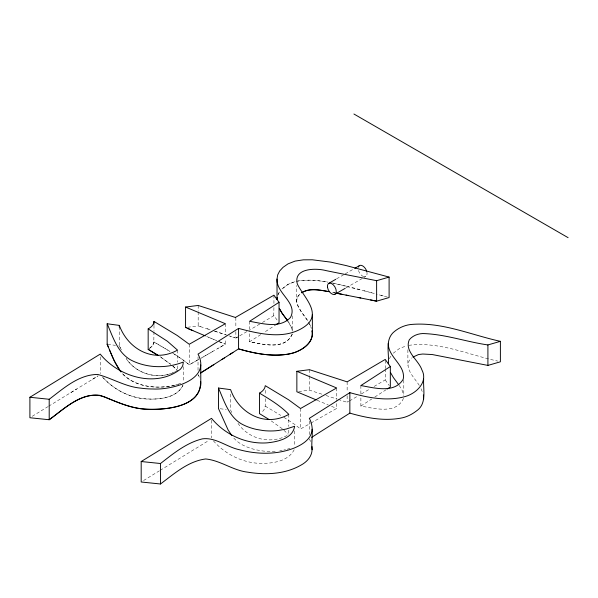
<?xml version="1.0" encoding="UTF-8"?>
<svg xmlns="http://www.w3.org/2000/svg" width="598" height="598" viewBox="0 0 598 598"><rect width="100%" height="100%" fill="white"/><g stroke="black" fill="none" stroke-linecap="round" stroke-linejoin="round"><path stroke-width="0.45" stroke-dasharray="2.99 2.24" d="M153.985 331.845L153.776 343.372L152.266 346.137L149.253 348.716M296.593 301.317L297.281 297.228L300.278 293.678C290.546 302.424 303.463 313.442 308 321.193L301.235 311.678L297.311 304.419L296.593 301.317L296.593 285.5M419.288 385.448C414.72 377.839 401.931 366.477 411.566 357.933M153.985 342.078L169.982 351.415L153.985 341.899L152.737 345.517L148.169 349.359M292.228 334.013C285.291 350.406 263.187 344.284 249.59 341.787L249.59 330.619M403.515 398.261C396.631 414.661 374.296 408.427 360.878 406.035L360.878 394.867M265.273 398.702C265.422 403.448 266.147 409.368 261.49 412.321M103.342 377.966C114.988 390.516 131.388 398.515 148.581 399.128C160.608 399.292 177.92 397.603 183.1 384.761M292.34 334.043C285.059 350.308 263.292 344.299 249.59 341.787L261.072 334.379M182.891 385.501C175.408 399.688 155.293 400.032 141.345 398.373C126.2 396.182 112.469 388.065 102.258 376.822M277.965 294.687L279.685 291.435L277.689 295.352M389.373 358.822L390.972 355.69M294.179 449.756C287.915 461.776 271.993 463.57 259.868 463.383C242.041 462.643 225.065 454.121 213.337 440.771M281.957 288.991L288.012 284.349L295.068 281.576L288.012 284.349L281.209 289.574M393.245 353.239L399.3 348.604L406.356 345.823M276.732 324.251L263.651 332.72M360.878 406.035L371.724 399.023M374.826 397.02L386.45 389.507M32.255 416.29L47.87 406.7M48.662 406.214L76.716 388.992M70.833 392.602L98.147 375.85M143.557 480.538L159.36 470.835M160.152 470.349L209.143 440.285M92.541 379.281L97.923 375.985M273.727 315.781L273.936 307.282M262.462 322.449L273.936 315.662L278.242 321.649M259.719 324.064L250.315 329.603M338.132 399.419L347.139 402.327L348.724 401.393M349.516 400.929L357.454 396.257M361.416 393.918L370.147 388.782M374.116 386.45L385.224 379.909L385.224 369.676M246.854 331.628L239.604 335.882M235.851 331.561L235.851 338.079L237.339 337.205M235.851 338.079L238.856 336.323M222.762 345.696L217.627 348.671M336.599 278.825L344.5 274.265M345.293 273.809L353.194 269.242M346.033 287.855L363.412 277.823M364.204 277.367L365.782 276.455M207.715 354.367L200.823 358.292L225.349 344.194L225.349 338.61M210.13 352.984L212.589 351.572M283.871 417.322L295.001 424.632L300.525 428.99L310.153 423.511M310.96 423.055L336.637 408.441L336.637 400.069M198.708 359.48L189.237 364.735L182.181 359.278L172.635 353.059L182.181 359.278L189.237 364.735L198.663 359.51M287.062 435.494C270.161 444.613 248.544 439.074 237.877 423.197M180.843 383.311L175.834 384.963L179.153 384.028M287.115 449.24L290.434 448.276M174.182 385.411C156.1 389.35 133.504 387.078 120.968 372.001M283.841 450.025L285.47 449.666M297.475 281.097C307.589 279.244 317.972 280.447 328.025 282.121M408.763 345.345C439.141 341.219 468.63 354.838 497.685 361.08M175.005 385.232C157.304 389.231 135.873 387.34 122.523 373.87M295.988 281.434C306.557 279.251 317.456 280.342 327.996 282.151M279.797 450.75L282.204 450.384M187.54 327.278L198.177 325.917L202.692 327.345M298.656 391.548L309.465 390.165L322.494 394.374M107.685 344.321L115.474 345.36M118.793 345.801L119.316 345.868L121.416 350.017L119.316 345.868L119.316 327.256M220.191 408.733L226.261 409.54M333.318 283.108L349.501 286.905M331.561 282.772L368.944 292.056M332.623 292.377L335.792 293.042M333.46 292.549L335.015 292.878M352.117 287.578L361.454 290.03M363.928 290.695L373.922 293.416M387.28 297.064L376.351 294.081M381.023 295.36L383.228 295.965M371.448 292.736L375.544 293.857M200.427 326.628L209.532 329.528M207.244 328.795L211.819 330.253M214.876 331.232L223.278 333.946M214.106 330.993L234.805 337.735L230.133 336.188M325.97 395.495L337.265 399.135M208.545 337.25L218.576 341.436M219.369 341.764L225.349 344.194L216.192 340.449M213.688 339.41L206.661 336.465M317.172 400.286L328.175 404.898M331.554 406.319L336.637 408.441M265.273 406.147L280.754 415.378M271.29 420.947L282.211 428.699L288.139 434.215M170.923 364.444L159.659 356.408L170.348 363.995M172.844 366.081L176.881 369.893M172.575 365.812L177.008 370.027M233.811 438.117L237.204 441.436L241.061 444.127A45.411 26.215 0 0 0 256.52 449.913L263.202 451.034A37.315 21.543 0 0 0 277.42 451.086M385.224 379.909L389.305 385.59M399.18 385.418L402.237 390.509L403.628 395.368M287.511 320.528L290.949 326.261L292.452 331.157M198.028 374.572L199.515 377.495L198.312 375.066M288.871 322.546L292.168 329.61L292.504 332.63M421.029 388.73L422.397 391.907M308.433 322.016L311.498 328.459M231.807 412.485L230.604 410.123L230.604 392.438M309.443 323.697L310.616 326.119M309.316 438.827L310.803 441.944M407.881 349.748L407.881 365.572M403.792 380.134L403.792 395.024M385.224 360.37L385.224 368.742M360.878 385.56L360.878 393.94M347.139 381.853L347.139 392.094M347.139 395.816L347.139 402.327M336.637 387.975L336.637 399.135M309.465 369.691L309.465 375.275M309.465 376.209L309.465 390.165M309.316 421.142L309.316 436.032M300.525 408.516L300.525 428.99M294.635 430.919L294.635 445.809M292.504 315.879L292.504 330.769M288.797 414.354L288.797 426.456M288.797 430.179L288.797 433.901M273.936 295.188L273.936 303.56M265.273 390.33L265.273 394.979M249.59 321.313L249.59 329.685M235.851 317.605L235.851 327.839M225.349 323.72L225.349 334.887M211.513 420.215L211.513 437.9M198.177 305.443L198.177 311.027M198.177 311.954L198.177 325.917M198.028 356.894L198.028 371.784M189.237 344.261L189.237 364.735M183.347 366.664L183.347 381.554M177.509 350.107L177.509 362.201M177.509 365.924L177.509 369.646M153.985 325.327L153.985 330.911M100.225 356.894L100.225 373.645M366.903 272.038A6.272 3.618 60 0 1 363.898 276.657M363.591 276.568A6.272 3.618 60 0 1 358.396 270.012M177.509 370.581C160.01 380.694 137.301 375.163 126.111 358.531C137.346 375.125 159.98 380.612 177.509 370.581"/><path stroke-width="0.9" d="M370.581 299.942L376.62 301.168L389.104 297.557L389.104 277.083L376.62 280.694C359.772 277.293 342.893 274.071 326.06 270.61C316.133 267.926 293.11 267.904 297.311 283.945C303.321 296.832 322.539 313.21 305.346 326.097C285.971 340.284 259.906 334.073 238.572 328.399L238.572 348.873C256.535 353.971 276.037 357.873 294.418 352.618C303.425 349.411 314.346 341.622 312.096 330.716C314.436 344.328 299.105 352.416 287.78 354.248C271.253 356.744 254.434 353.53 238.572 348.873L230.133 354.278M238.572 328.399L198.028 354.106C211.632 380.029 171.641 390.001 153.23 388.999A55.42 32 0 0 1 140.523 388.117C125.333 386.704 112.185 378.295 97.713 374.453C78.816 374.49 63.53 388.431 49.2 399.27L49.2 419.744C64.935 408.464 83.698 389.365 104.628 396.908C118.74 403.089 133.369 409.002 148.999 409.368C167.261 409.727 201.937 406.311 200.622 381.382C201.459 407.903 163.994 410.235 144.761 409.077C128.637 408.255 114.36 400.256 99.388 395.248C79.855 393.417 63.911 408.897 49.2 419.744L29.9 417.74L29.9 397.266L100.225 354.106C118.546 376.852 155.734 388.214 180.245 369.34A25.34 14.629 0 0 0 182.891 365.027L183.347 362.014C171.297 366.791 157.909 367.964 145.239 365.184A45.411 26.215 0 0 1 129.781 359.405C117.215 351.624 112.753 336.577 107.162 323.78L119.316 325.394C128.077 349.187 153.551 363.569 177.509 350.107L167.38 341.249L148.169 328.885L150.203 327.599A18.269 10.547 0 0 0 153.402 323.892L153.985 321.425L177.262 335.508L189.237 344.261L225.349 323.72L185.567 307.051L185.567 327.525L205.256 335.867M277.195 297.4L277.024 299.508L277.024 279.034L277.689 274.878L279.685 270.961L283.093 267.291L288.012 263.875L295.068 261.102L303.336 259.838L312.35 259.794L330.724 262.118L346.429 265.647L389.104 277.083M312.066 429.229C311.782 439.134 302.095 444.748 294.029 448.111C276.635 454.899 257.02 454.473 239.178 449.681C226.694 447.027 215.624 437.123 202.438 438.85C186.419 442.737 173.241 453.643 160.488 463.517L141.188 461.521L141.188 481.995L160.488 483.991C174.108 473.803 188.161 461.185 205.69 458.965C220.378 460.393 232.801 470.409 247.587 472.151C265.542 475.111 285.082 474.341 301.175 465.012C306.886 461.933 311.879 456.491 312.066 449.703C310.84 439.403 314.765 427.854 309.316 418.353L349.852 392.647C367.8 397.707 387.355 401.714 405.706 396.392C416.612 393.14 428.235 381.935 421.904 369.893C418.525 359.914 404.121 351.332 409.301 339.769C412.56 335.777 417.651 333.744 422.719 333.549C444.83 334.073 466.126 341.817 487.908 344.941L500.391 341.331L500.391 361.805L487.908 365.415L432.302 354.547L422.719 354.023L418.525 354.554L412.926 357.081M388.311 363.763C389.433 353.179 384.536 339.32 394.381 331.546C398.948 327.756 404.487 325.334 410.37 324.55C441.234 321.477 470.873 334.902 500.391 341.331M423.661 378.811C422.928 389.5 427.226 403.56 416.627 410.826C412.411 414.033 407.694 416.619 402.484 417.793C384.948 421.515 366.806 418.002 349.852 413.121L311.648 437.347M235.388 317.456L273.936 295.188L279.042 302.282L249.59 321.313C262.806 323.548 280.006 328.84 290.493 317.441C298.17 302.917 276.112 293.521 277.024 279.034M276.732 324.251L279.042 322.756L279.042 302.282M316.32 399.935L296.855 391.78L296.855 371.306L309.465 369.691L347.139 381.853L385.224 359.435L390.33 366.529L360.878 385.56C374.37 387.855 394.59 393.865 403.239 379.162C405.855 365.057 387.915 357.283 388.311 343.289M387.227 389.006L390.33 387.003L390.33 366.529M232.943 352.476L200.636 372.958M221.791 359.6L224.549 357.851M269.145 419.549L259.457 413.607L259.457 393.133C262.313 391.6 264.974 389.066 265.273 385.68L288.55 399.756L300.525 408.516L336.637 387.975L296.855 371.306M213.815 364.675L200.674 372.928M301.639 292.826C309.615 287.533 319.803 290.209 328.571 291.547M141.188 461.521L211.513 418.353C224.96 434.596 245.853 444.351 267.029 442.864C277.45 441.84 292.803 438.618 294.635 426.262L286.293 429.013L278.197 430.523A37.315 21.543 0 0 1 263.202 430.56L256.52 429.439A45.411 26.215 0 0 1 241.061 423.653C228.473 415.939 224.13 400.735 218.449 388.027L230.604 389.649C239.043 413.719 265.43 427.645 288.797 414.354C280.312 405.646 269.818 399.337 259.457 393.133M328.698 283.385L335.807 279.281M354.771 268.33L359.51 265.594M334.97 294.246L345.24 288.311M301.833 292.594C310.198 287.668 320.401 290.224 329.386 291.727M185.567 307.051L198.177 305.443L235.096 317.359M185.567 327.525L186.733 327.375M29.9 397.266L49.2 399.27M107.685 344.321L107.162 344.254L107.162 323.78M346.033 295.113L360.826 298.013M348.305 295.562L336.532 293.199M358.262 297.512L376.62 301.168L376.62 280.694M341.914 294.306L336.659 293.229M187.922 328.519L192.862 330.619M353.919 114.009L568.1 237.668M148.169 328.885L148.169 349.359L157.678 355.137M148.169 349.359L158.343 355.571M231.8 435.538L228.077 429.872L218.449 408.501L218.449 388.027M121.013 371.934C114.607 363.734 111.221 353.71 107.162 344.254L108.373 347.184M287.511 320.528L282.144 313.352L279.333 308.516L282.144 313.352L287.892 321.163M120.482 371.328L114.278 360.796L109.554 350.054M398.687 384.723L393.432 377.607L390.621 372.771M423.384 394.972L423.661 399.285M312.021 446.601L312.066 449.703M487.908 344.941L487.908 365.415M349.852 392.647L349.852 413.121M312.373 314.555L312.373 335.03M200.779 364.974L200.779 385.448M160.488 463.517L160.488 483.991M153.985 321.425L153.985 324.221M119.316 325.394L119.316 327.256M358.396 267.127A6.272 3.618 60 0 1 358.494 266.835M358.755 266.327A6.272 3.618 60 0 1 362.807 265.998A6.272 3.618 60 0 1 366.679 271.223M327.48 287.272A6.272 3.618 60 0 0 334.738 294.358A6.272 3.618 60 0 0 333.28 284.812A6.272 3.618 60 0 0 327.48 287.272"/></g></svg>
